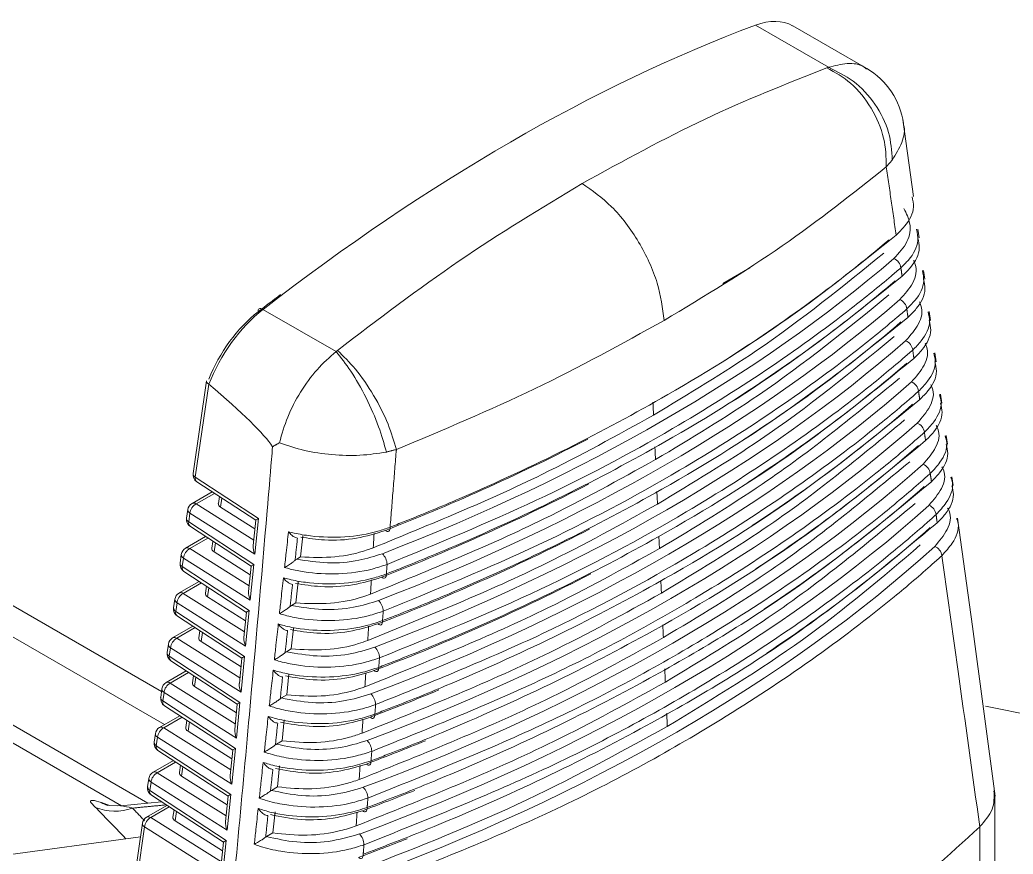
# Model space of a CAD drawing. Extents: x 11 to 120, y 2 to 94.
# Drawn here: x 87.505 to 88.665, y 19.098 to 20.072 of the extents above; entities that cross this region are included whole.
import ezdxf

# ---------------------------------------------------------------- set-up
doc = ezdxf.new("R2010")
doc.units = 0
doc.header["$MEASUREMENT"] = 0
doc.linetypes.add('SLD-Solid', pattern=[0])
doc.layers.add('OBJECT', color=7, linetype='CONTINUOUS')

msp = doc.modelspace()

# ---------------------------------------------------------------- linework, layer by layer
at = {"layer": 'OBJECT', "color": 7, "linetype": 'SLD-Solid', "lineweight": 15}
for p, q in [((88.4491, 20.017), (88.3639, 20.0662)), ((88.4941, 20.0155), (88.4074, 20.0655)), ((88.5485, 19.866), (88.5361, 19.956)), ((88.5551, 19.8177), (88.5537, 19.8281)), ((88.3572, 19.7827), (88.3258, 19.7646)), ((88.5617, 19.7695), (88.5603, 19.7798)), ((87.874, 19.6849), (87.7887, 19.7341)), ((88.5683, 19.7213), (88.5669, 19.7316)), ((88.5749, 19.673), (88.5735, 19.6833)), ((87.7227, 19.6506), (87.707, 19.5426)), ((87.7095, 19.5383), (87.7253, 19.6469)), ((88.5815, 19.6248), (88.5801, 19.6351)), ((87.6702, 19.2879), (87.0812, 19.6279)), ((87.6736, 19.2491), (87.0812, 19.5911)), ((88.5881, 19.5766), (88.5867, 19.5868)), ((87.7095, 19.5383), (87.7834, 19.49)), ((88.5947, 19.5284), (88.5933, 19.5386)), ((87.7115, 19.5327), (87.7802, 19.4878)), ((87.7293, 19.5211), (87.7058, 19.5076)), ((87.732, 19.5193), (87.7108, 19.5071)), ((87.7378, 19.5155), (87.7366, 19.5074)), ((87.7108, 19.5071), (87.7779, 19.4648)), ((87.7406, 19.5137), (87.7391, 19.5032)), ((87.7391, 19.5032), (87.7792, 19.4779)), ((87.7009, 19.5003), (87.6995, 19.4902)), ((87.7034, 19.4961), (87.702, 19.486)), ((87.7792, 19.4483), (87.7034, 19.4961)), ((87.0812, 19.4883), (87.6544, 19.1574)), ((87.702, 19.486), (87.778, 19.4363)), ((87.7039, 19.4804), (87.7748, 19.4341)), ((87.7802, 19.4879), (87.7772, 19.4583)), ((87.7834, 19.49), (87.7792, 19.4483)), ((87.7217, 19.4688), (87.6982, 19.4552)), ((87.8351, 19.4695), (87.8326, 19.445)), ((87.6236, 19.1544), (87.0812, 19.4675)), ((87.7244, 19.467), (87.7032, 19.4547)), ((87.7302, 19.4632), (87.729, 19.4551)), ((87.7331, 19.4614), (87.7315, 19.4508)), ((87.6933, 19.448), (87.6919, 19.4379)), ((87.7032, 19.4547), (87.7725, 19.4111)), ((87.7315, 19.4508), (87.7738, 19.4242)), ((87.8326, 19.445), (87.8281, 19.4424)), ((87.6959, 19.4437), (87.6944, 19.4337)), ((87.6944, 19.4337), (87.7726, 19.3826)), ((87.7738, 19.3946), (87.6959, 19.4437)), ((87.7748, 19.4341), (87.7719, 19.4045)), ((87.778, 19.4363), (87.7738, 19.3946)), ((87.6963, 19.4281), (87.7694, 19.3803)), ((87.7142, 19.4164), (87.6907, 19.4029)), ((87.7169, 19.4147), (87.6956, 19.4024)), ((87.7226, 19.4109), (87.7214, 19.4027)), ((87.8297, 19.4158), (87.8272, 19.3913)), ((87.6956, 19.4024), (87.7671, 19.3574)), ((87.7255, 19.4091), (87.724, 19.3985)), ((87.724, 19.3985), (87.7684, 19.3705)), ((87.6858, 19.3956), (87.6843, 19.3856)), ((87.6883, 19.3914), (87.6868, 19.3814)), ((87.7684, 19.3409), (87.6883, 19.3914)), ((87.8272, 19.3913), (87.8222, 19.3884)), ((87.6868, 19.3814), (87.7672, 19.3288)), ((87.6887, 19.3758), (87.7641, 19.3266)), ((87.7694, 19.3804), (87.7665, 19.3508)), ((87.7726, 19.3826), (87.7684, 19.3409)), ((87.7067, 19.3641), (87.6831, 19.3505)), ((87.7094, 19.3624), (87.688, 19.35)), ((87.7151, 19.3586), (87.7139, 19.3504)), ((87.7179, 19.3568), (87.7164, 19.3461)), ((87.8243, 19.362), (87.8218, 19.3376)), ((87.6782, 19.3433), (87.6767, 19.3333)), ((87.688, 19.35), (87.7618, 19.3036)), ((87.7164, 19.3461), (87.7631, 19.3167)), ((87.6807, 19.339), (87.6793, 19.3291)), ((87.6793, 19.3291), (87.7618, 19.2751)), ((87.7631, 19.2872), (87.6807, 19.339)), ((87.7672, 19.3288), (87.7631, 19.2872)), ((87.8218, 19.3376), (87.8162, 19.3343)), ((87.6812, 19.3235), (87.7587, 19.2729)), ((87.7641, 19.3267), (87.7611, 19.2971)), ((87.6991, 19.3118), (87.6755, 19.2982)), ((87.7018, 19.31), (87.6804, 19.2977)), ((87.7075, 19.3063), (87.7063, 19.298)), ((87.8189, 19.3083), (87.8164, 19.2838)), ((87.6804, 19.2977), (87.7564, 19.2499)), ((87.7103, 19.3045), (87.7088, 19.2938)), ((87.7088, 19.2938), (87.7577, 19.263)), ((87.6706, 19.2909), (87.6692, 19.281)), ((87.6731, 19.2867), (87.6717, 19.2768)), ((87.7577, 19.2334), (87.6731, 19.2867)), ((87.8164, 19.2838), (87.8104, 19.2803)), ((87.6717, 19.2768), (87.7565, 19.2214)), ((87.6736, 19.2712), (87.7533, 19.2191)), ((87.7587, 19.2729), (87.7557, 19.2433)), ((87.7618, 19.2751), (87.7577, 19.2334)), ((88.6328, 19.2706), (88.7477, 19.2474)), ((87.6916, 19.2595), (87.6679, 19.2458)), ((87.6943, 19.2577), (87.6729, 19.2453)), ((87.6999, 19.254), (87.6987, 19.2457)), ((87.7028, 19.2522), (87.7012, 19.2414)), ((87.8135, 19.2546), (87.8111, 19.2301)), ((87.663, 19.2386), (87.6616, 19.2287)), ((87.6729, 19.2453), (87.751, 19.1962)), ((87.7012, 19.2414), (87.7523, 19.2093)), ((87.6655, 19.2343), (87.6641, 19.2245)), ((87.6641, 19.2245), (87.7511, 19.1676)), ((87.7523, 19.1797), (87.6655, 19.2343)), ((87.8111, 19.2301), (87.8045, 19.2263)), ((87.666, 19.2189), (87.7479, 19.1654)), ((87.7533, 19.2192), (87.7503, 19.1896)), ((87.7565, 19.2214), (87.7523, 19.1797)), ((87.6841, 19.2071), (87.6603, 19.1935)), ((87.6867, 19.2054), (87.6653, 19.193)), ((87.6923, 19.2017), (87.6911, 19.1933)), ((87.6653, 19.193), (87.7456, 19.1424)), ((87.6952, 19.1999), (87.6936, 19.1891)), ((87.8081, 19.2008), (87.8057, 19.1764)), ((87.6554, 19.1862), (87.654, 19.1764)), ((87.658, 19.182), (87.6565, 19.1722)), ((87.7469, 19.126), (87.658, 19.182)), ((87.6936, 19.1891), (87.7469, 19.1555)), ((87.6565, 19.1722), (87.7457, 19.1139)), ((87.6585, 19.1666), (87.7425, 19.1117)), ((87.7511, 19.1676), (87.7469, 19.126)), ((87.8057, 19.1764), (87.7987, 19.1723)), ((88.6434, 19.0659), (88.6434, 19.1663)), ((87.6703, 19.1589), (87.6222, 19.1543)), ((87.6765, 19.1548), (87.6528, 19.1411)), ((87.7479, 19.1655), (87.7449, 19.1359)), ((87.6792, 19.1531), (87.6577, 19.1406)), ((87.6848, 19.1494), (87.6835, 19.141)), ((87.6876, 19.1476), (87.6861, 19.1367)), ((87.8028, 19.1471), (87.8003, 19.1226)), ((87.6479, 19.1339), (87.5979, 18.7889)), ((87.6577, 19.1406), (87.7402, 19.0887)), ((87.6861, 19.1367), (87.7415, 19.1018)), ((87.6005, 18.7848), (87.6504, 19.1296)), ((87.7415, 19.0722), (87.6504, 19.1296)), ((87.8003, 19.1226), (87.7929, 19.1184)), ((88.626, 19.0284), (88.626, 19.13)), ((87.6456, 19.1182), (87.3215, 19.074)), ((87.7425, 19.1117), (87.7396, 19.0821)), ((87.7457, 19.1139), (87.7415, 19.0722))]:
    msp.add_line(p, q, dxfattribs=at)
at = {"layer": 'OBJECT', "color": 7, "linetype": 'SLD-Solid', "lineweight": 15, "flags": 128}
for points in [[(87.7887, 19.7341), (87.7874, 19.7348), (87.7862, 19.7352), (87.7852, 19.7352), (87.7843, 19.735), (87.7836, 19.7345), (87.7831, 19.7337), (87.7829, 19.7326), (87.7829, 19.7314)], [(87.9317, 19.4759), (87.9328, 19.4752), (87.9339, 19.4747), (87.9348, 19.4747), (87.9357, 19.4751), (87.9364, 19.4758), (87.9369, 19.4768), (87.9371, 19.4782), (87.9372, 19.4798)], [(88.6439, 19.1654), (88.6173, 19.3638), (88.5999, 19.4903)], [(87.9273, 19.4213), (87.9284, 19.4206), (87.9294, 19.4201), (87.9304, 19.4201), (87.9313, 19.4205), (87.9319, 19.4212), (87.9324, 19.4222), (87.9327, 19.4236), (87.9328, 19.4252)], [(87.9228, 19.3668), (87.924, 19.366), (87.925, 19.3656), (87.926, 19.3655), (87.9268, 19.3659), (87.9275, 19.3666), (87.928, 19.3677), (87.9283, 19.369), (87.9283, 19.3706)], [(87.9184, 19.3122), (87.9195, 19.3114), (87.9206, 19.311), (87.9215, 19.311), (87.9224, 19.3113), (87.923, 19.312), (87.9235, 19.3131), (87.9238, 19.3144), (87.9239, 19.316)], [(87.914, 19.2577), (87.915, 19.2569), (87.9161, 19.2564), (87.9171, 19.2564), (87.9179, 19.2567), (87.9186, 19.2575), (87.919, 19.2585), (87.9193, 19.2599), (87.9194, 19.2615)], [(87.9095, 19.2031), (87.9106, 19.2023), (87.9116, 19.2019), (87.9126, 19.2019), (87.9134, 19.2022), (87.9141, 19.2029), (87.9145, 19.204), (87.9148, 19.2053), (87.9149, 19.2069)], [(87.5999, 19.1581), (87.6064, 19.1558), (87.6088, 19.1549)], [(87.6221, 19.1547), (87.6186, 19.1542), (87.61, 19.1545), (87.6067, 19.1551), (87.6055, 19.1553), (87.6056, 19.1553)], [(87.905, 19.1486), (87.9061, 19.1478), (87.9071, 19.1474), (87.9081, 19.1473), (87.9089, 19.1477), (87.9096, 19.1484), (87.91, 19.1494), (87.9103, 19.1508), (87.9104, 19.1524)], [(87.9005, 19.0941), (87.9016, 19.0933), (87.9026, 19.0928), (87.9035, 19.0928), (87.9044, 19.0931), (87.905, 19.0938), (87.9055, 19.0949), (87.9058, 19.0962), (87.9058, 19.0978)]]:
    msp.add_lwpolyline(points, dxfattribs=at)
at = {"layer": 'OBJECT', "color": 7, "linetype": 'SLD-Solid', "lineweight": 15}
for centre, radius, start, end in [((88.4493, 19.9394), 0.0883, 7.7499, 59.7119), ((88.5205, 19.7813), 0.0134, 6.4057, 67.5868), ((88.5274, 19.7332), 0.0134, 6.4385, 67.7632), ((88.5343, 19.6852), 0.0134, 6.4712, 67.9389), ((88.5412, 19.6371), 0.0133, 6.5037, 68.1139), ((88.548, 19.5891), 0.0133, 6.5361, 68.288), ((88.5549, 19.541), 0.0133, 6.5684, 68.4615), ((87.7169, 19.5411), 0.01, 171.7621, 236.8281), ((87.7118, 19.5425), 0.00473, 178.937, 242.1007), ((87.7149, 19.537), 0.00551, 166.9711, 231.0768), ((87.7108, 19.4989), 0.01, 119.9973, 171.7621), ((87.7182, 19.4942), 0.0149, 119.9831, 172.9426), ((87.7079, 19.5031), 0.00492, 54.41, 114.9509), ((88.5617, 19.493), 0.0133, 6.6005, 68.6341), ((87.7055, 19.5002), 0.00458, 177.7637, 243.2741), ((87.7094, 19.4888), 0.01, 171.7621, 236.8281), ((87.704, 19.4901), 0.00458, 177.7637, 243.2741), ((87.7072, 19.4847), 0.00536, 165.9426, 232.1053), ((88.5685, 19.445), 0.0132, 6.6324, 68.8061), ((87.7032, 19.4465), 0.01, 119.9973, 171.7621), ((87.6979, 19.4478), 0.00458, 177.7637, 243.2741), ((87.7106, 19.4419), 0.0149, 119.9831, 172.9426), ((87.7003, 19.4507), 0.00492, 54.41, 114.9509), ((87.9148, 19.4354), 0.0189, 2.6803, 44.9345), ((87.7018, 19.4365), 0.01, 171.7621, 236.8281), ((87.6965, 19.4378), 0.00458, 177.7637, 243.2741), ((87.6996, 19.4324), 0.00536, 165.9426, 232.1053), ((87.6957, 19.3942), 0.01, 119.9973, 171.7621), ((87.703, 19.3895), 0.0149, 119.9831, 172.9426), ((87.6927, 19.3984), 0.00492, 54.41, 114.9509), ((87.6903, 19.3955), 0.00458, 177.7637, 243.2741), ((87.9102, 19.3808), 0.019, 2.6509, 44.7094), ((87.6942, 19.3842), 0.01, 171.7621, 236.8281), ((87.6889, 19.3855), 0.00458, 177.7637, 243.2741), ((87.692, 19.3801), 0.00536, 165.9426, 232.1053), ((87.6881, 19.3418), 0.01, 119.9973, 171.7621), ((87.6828, 19.3431), 0.00458, 177.7637, 243.2741), ((87.6954, 19.3372), 0.0149, 119.9831, 172.9426), ((87.6852, 19.346), 0.00492, 54.41, 114.9509), ((87.6866, 19.3319), 0.01, 171.7621, 236.8281), ((87.6813, 19.3332), 0.00458, 177.7637, 243.2741), ((87.6845, 19.3278), 0.00536, 165.9426, 232.1053), ((87.9057, 19.3262), 0.0191, 2.6218, 44.4844), ((87.6805, 19.2895), 0.01, 119.9973, 171.7621), ((87.6879, 19.2848), 0.0149, 119.9831, 172.9426), ((87.6776, 19.2937), 0.00492, 54.41, 114.9509), ((87.6752, 19.2907), 0.00458, 177.7637, 243.2741), ((87.9011, 19.2717), 0.0192, 2.5928, 44.2594), ((87.6791, 19.2796), 0.01, 171.7621, 236.8281), ((87.6737, 19.2809), 0.00458, 177.7637, 243.2741), ((87.6769, 19.2755), 0.00536, 165.9426, 232.1053), ((87.6729, 19.2371), 0.01, 119.9973, 171.7621), ((87.6676, 19.2384), 0.00458, 177.7637, 243.2741), ((87.6803, 19.2325), 0.0149, 119.9831, 172.9426), ((87.67, 19.2413), 0.00492, 54.41, 114.9509), ((87.6715, 19.2273), 0.01, 171.7621, 236.8281), ((87.6662, 19.2286), 0.00458, 177.7637, 243.2741), ((87.6693, 19.2232), 0.00536, 165.9426, 232.1053), ((87.8965, 19.2171), 0.0193, 2.564, 44.0346), ((87.6653, 19.1848), 0.01, 119.9973, 171.7621), ((87.6727, 19.1801), 0.0149, 119.9831, 172.9426), ((87.6624, 19.189), 0.00492, 54.41, 114.9509), ((87.66, 19.186), 0.00458, 177.7637, 243.2741), ((87.6639, 19.175), 0.01, 171.7621, 236.8281), ((87.6586, 19.1763), 0.00458, 177.7637, 243.2741), ((87.6617, 19.1709), 0.00536, 165.9426, 232.1053), ((87.8919, 19.1625), 0.0194, 2.5353, 43.8098), ((87.6204, 19.1936), 0.041, 239.9786, 251.1099), ((87.6157, 19.2069), 0.059, 247.2656, 290.4587), ((87.6578, 19.1324), 0.01, 119.9973, 171.7621), ((87.6524, 19.1337), 0.00458, 177.7637, 243.2741), ((87.6651, 19.1278), 0.0149, 119.9831, 172.9426), ((87.6548, 19.1366), 0.00492, 54.41, 114.9509), ((87.8873, 19.108), 0.0194, 2.5069, 43.585), ((87.4854, 20.3416), 1.664, 303.0242, 313.2653)]:
    msp.add_arc(centre, radius, start, end, dxfattribs=at)
for centre, major_axis, ratio, start_param, end_param in [((88.3445, 19.9633), (0.0641, 0.1015), 0.548826, 0.021956, 0.625519), ((87.9941, 18.1407), (1.2089, 1.8994), 0.546317, 0.627208, 0.990716), ((86.7025, 20.5099), (2.1942, 0.0164), 0.572227, 5.542447, 5.684292), ((86.7039, 20.5158), (2.1948, -0.0167), 0.582304, 5.308542, 5.695912), ((86.7025, 20.4592), (2.1974, 0.0165), 0.572227, 5.547049, 5.687706), ((87.987, 18.1452), (1.2039, 1.8907), 0.546175, 0.974099, 0.99081), ((86.7039, 20.4652), (2.1981, -0.0168), 0.582304, 5.30513, 5.699324), ((87.793, 19.6535), (0.0591, 0.0928), 0.546175, 0.99081, 1.912344), ((87.8, 19.649), (0.0641, 0.1015), 0.548826, 0.989027, 1.925648), ((86.7025, 20.4086), (2.2007, 0.0165), 0.572227, 5.554251, 5.691111), ((86.7039, 20.4145), (2.2013, -0.0168), 0.582304, 5.301726, 5.702727), ((86.7025, 20.358), (2.2039, 0.0165), 0.572227, 5.555932, 5.694508), ((86.2702, 20.5321), (1.5341, -0.9737), 0.051031, 0.114776, 0.355889), ((86.7039, 20.3639), (2.2046, -0.0168), 0.582304, 5.298331, 5.706122), ((86.7025, 20.3074), (2.2072, 0.0165), 0.572227, 5.557569, 5.697897), ((86.7039, 20.3133), (2.2078, -0.0168), 0.582304, 5.294944, 5.709509), ((86.7025, 20.5099), (2.1942, 0.0164), 0.572227, 5.302708, 5.439511), ((86.7025, 20.2567), (2.2104, 0.0166), 0.572227, 5.559057, 5.701278), ((86.7039, 20.2627), (2.2111, -0.0169), 0.582304, 5.291565, 5.712888), ((86.7025, 20.4592), (2.1974, 0.0165), 0.572227, 5.299295, 5.43861), ((86.7025, 20.2061), (2.2137, 0.0166), 0.572227, 5.56393, 5.704651), ((87.7466, 19.507), (0.0101, 0.0001), 0.568011, 3.052688, 3.862555), ((86.7039, 20.212), (2.2143, -0.0169), 0.582304, 5.288194, 5.716259), ((87.7908, 19.4929), (0.0105, 0.005), 0.072045, 2.310772, 3.097861), ((86.7025, 20.4086), (2.2007, 0.0165), 0.572227, 5.295889, 5.438034), ((86.7025, 20.1555), (2.2169, 0.0166), 0.572227, 5.564439, 5.708015), ((87.7866, 19.4512), (-0.0062, 0.0127), 0.559439, 0.734808, 1.521897), ((86.7039, 20.1614), (2.2176, -0.0169), 0.582304, 5.284831, 5.719622), ((87.7391, 19.4547), (0.0101, 0.0001), 0.568011, 3.052688, 3.862555), ((87.7854, 19.4391), (0.0105, 0.005), 0.072045, 2.310772, 3.097861), ((86.7025, 20.358), (2.2039, 0.0165), 0.572227, 5.292492, 5.437634), ((87.7315, 19.4023), (0.0101, 0.0001), 0.568011, 3.052688, 3.862555), ((87.7812, 19.3975), (-0.0062, 0.0127), 0.559439, 0.734808, 1.521897), ((87.78, 19.3854), (0.0105, 0.005), 0.072045, 2.310772, 3.097861), ((87.7239, 19.35), (0.0101, 0.0001), 0.568011, 3.052688, 3.862555), ((87.7758, 19.3437), (-0.0062, 0.0127), 0.559439, 0.734808, 1.521897), ((87.7746, 19.3317), (0.0105, 0.005), 0.072045, 2.310772, 3.097861), ((87.7163, 19.2976), (0.0101, 0.0001), 0.568011, 3.052688, 3.862555), ((87.7704, 19.29), (-0.0062, 0.0127), 0.559439, 0.734808, 1.521897), ((86.7025, 20.3074), (2.2072, 0.0165), 0.572227, 5.289103, 5.333236), ((87.7692, 19.2779), (0.0105, 0.005), 0.072045, 2.310772, 3.097861), ((87.7087, 19.2453), (0.0101, 0.0001), 0.568011, 3.052688, 3.862555), ((87.7651, 19.2363), (-0.0062, 0.0127), 0.559439, 0.734808, 1.521897), ((86.7025, 20.2567), (2.2104, 0.0166), 0.572227, 5.285722, 5.323551), ((87.7638, 19.2242), (0.0105, 0.005), 0.072045, 2.310772, 3.097861), ((87.7012, 19.1929), (0.0101, 0.0001), 0.568011, 3.052688, 3.862555), ((87.7597, 19.1825), (-0.0062, 0.0127), 0.559439, 0.734808, 1.521897), ((87.7585, 19.1705), (0.0105, 0.005), 0.072045, 2.310772, 3.097861), ((86.7025, 20.2061), (2.2137, 0.0166), 0.572227, 5.28235, 5.315572), ((87.6936, 19.1406), (0.0101, 0.0001), 0.568011, 3.052688, 3.862555), ((87.7543, 19.1288), (-0.0062, 0.0127), 0.559439, 0.734808, 1.521897), ((87.7531, 19.1167), (0.0105, 0.005), 0.072045, 2.310772, 3.097861), ((86.7025, 20.1555), (2.2169, 0.0166), 0.572227, 5.278985, 5.309616)]:
    msp.add_ellipse(centre, major_axis=major_axis, ratio=ratio, start_param=start_param, end_param=end_param, dxfattribs=at)
for points, degree in [([(88.1616, 19.8812), (88.2095, 19.9076), (88.3054, 19.9605), (88.4001, 19.9977), (88.4474, 20.0163)], 3), ([(88.4474, 20.0163), (88.4491, 20.017)], 1), ([(88.5238, 19.9087), (88.5168, 19.9009)], 1), ([(88.5283, 19.821), (88.5168, 19.9009)], 1), ([(88.1616, 19.8812), (88.1136, 19.8523), (88.0177, 19.7944), (87.923, 19.7223), (87.8757, 19.6863)], 3), ([(88.5352, 19.773), (88.5338, 19.7828)], 1), ([(88.5421, 19.7249), (88.5407, 19.7347)], 1), ([(87.874, 19.6849), (87.8664, 19.6783), (87.8514, 19.6649), (87.832, 19.6381), (87.8165, 19.6086), (87.8108, 19.5885), (87.808, 19.5785)], 3), ([(87.8757, 19.6863), (87.874, 19.6849)], 1), ([(88.549, 19.6769), (88.5476, 19.6867)], 1), ([(87.7253, 19.6469), (87.7255, 19.6467)], 1), ([(88.5558, 19.6289), (88.5544, 19.6386)], 1), ([(88.2442, 19.626), (88.2449, 19.6107)], 1), ([(88.5626, 19.5809), (88.5613, 19.5906)], 1), ([(87.808, 19.5785), (87.7999, 19.5738)], 1), ([(87.808, 19.5785), (87.8175, 19.5752), (87.8365, 19.5687), (87.8692, 19.5639), (87.9025, 19.5629), (87.9227, 19.566), (87.9328, 19.5676)], 3), ([(88.2465, 19.5737), (88.2472, 19.5587)], 1), ([(87.9328, 19.5676), (87.9445, 19.5705)], 1), ([(87.9372, 19.4798), (87.9445, 19.5705)], 1), ([(88.5695, 19.5329), (88.5681, 19.5425)], 1), ([(88.2488, 19.5213), (88.2495, 19.5068)], 1), ([(88.5762, 19.4849), (88.5749, 19.4945)], 1), ([(87.9175, 19.4557), (87.9185, 19.4724)], 1), ([(88.2511, 19.469), (88.2518, 19.4548)], 1), ([(87.829, 19.467), (87.8262, 19.4411)], 1), ([(87.9328, 19.4252), (87.9337, 19.4363)], 1), ([(87.8232, 19.413), (87.8204, 19.3872)], 1), ([(87.9143, 19.4016), (87.9153, 19.4182)], 1), ([(88.2534, 19.4174), (88.2541, 19.4028)], 1), ([(87.9283, 19.3706), (87.9292, 19.3817)], 1), ([(87.9111, 19.3475), (87.9121, 19.364)], 1), ([(88.2557, 19.3658), (88.2564, 19.3508)], 1), ([(87.8174, 19.3589), (87.8146, 19.3332)], 1), ([(87.9239, 19.316), (87.9248, 19.3271)], 1), ([(87.9078, 19.2933), (87.9088, 19.3097)], 1), ([(88.258, 19.3143), (88.2587, 19.2988)], 1), ([(87.8116, 19.3049), (87.8089, 19.2793)], 1), ([(87.9194, 19.2615), (87.9203, 19.2725)], 1), ([(88.2603, 19.2627), (88.261, 19.2469)], 1), ([(87.8059, 19.2509), (87.8032, 19.2254)], 1), ([(87.9044, 19.2392), (87.9055, 19.2555)], 1), ([(87.9149, 19.2069), (87.9158, 19.2179)], 1), ([(87.9011, 19.185), (87.9021, 19.2012)], 1), ([(87.8002, 19.1969), (87.7975, 19.1715)], 1), ([(87.6756, 19.1554), (87.6364, 19.1516)], 1), ([(87.9104, 19.1524), (87.9113, 19.1634)], 1), ([(87.6286, 19.1159), (87.593, 19.1525)], 1), ([(87.6364, 19.1516), (87.6503, 19.1369)], 1), ([(87.7945, 19.143), (87.7918, 19.1176)], 1), ([(87.8976, 19.1308), (87.8986, 19.147)], 1), ([(88.626, 19.13), (88.6259, 19.1299)], 1), ([(87.9058, 19.0978), (87.9067, 19.1088)], 1)]:
    msp.add_open_spline(points, degree=degree, dxfattribs=at)
for points, knots in [([(88.4474, 20.0163), (88.457, 20.011), (88.4768, 19.9999), (88.5005, 19.9701), (88.5158, 19.935), (88.5165, 19.912), (88.5168, 19.9009)], [0, 0, 0, 0, 0.24117, 0.5, 0.75883, 1, 1, 1, 1]), ([(88.4491, 20.017), (88.4566, 20.0189), (88.4715, 20.0227), (88.4866, 20.0208), (88.4925, 20.0159), (88.4935, 20.015)], [0, 0, 0, 0, 0.454567, 0.909134, 1, 1, 1, 1]), ([(88.4491, 20.017), (88.4591, 20.0122), (88.4797, 20.0023), (88.5048, 19.9748), (88.5215, 19.9419), (88.523, 19.9195), (88.5238, 19.9087)], [0, 0, 0, 0, 0.241561, 0.5, 0.758439, 1, 1, 1, 1]), ([(88.5365, 19.9512), (88.5367, 19.9508), (88.5392, 19.9439), (88.5361, 19.9289), (88.5279, 19.9155), (88.5238, 19.9087)], [0, 0, 0, 0, 0.03142, 0.51571, 1, 1, 1, 1]), ([(88.5168, 19.9009), (88.4775, 19.8695), (88.3982, 19.8064), (88.3044, 19.7497), (88.2572, 19.7212)], [0, 0, 0, 0, 0.496376, 1, 1, 1, 1]), ([(88.1616, 19.8812), (88.1732, 19.873), (88.1975, 19.856), (88.229, 19.8138), (88.2515, 19.7657), (88.2553, 19.7356), (88.2572, 19.7212)], [0, 0, 0, 0, 0.240773, 0.5, 0.759227, 1, 1, 1, 1]), ([(88.5283, 19.821), (88.5318, 19.8244), (88.5421, 19.8345), (88.5504, 19.8502), (88.5478, 19.8618), (88.5469, 19.8658)], [0, 0, 0, 0, 0.247467, 0.747581, 1, 1, 1, 1]), ([(88.5256, 19.7937), (88.5315, 19.8001), (88.5433, 19.8128), (88.5463, 19.8337), (88.5402, 19.8463), (88.5374, 19.8519)], [0, 0, 0, 0, 0.356145, 0.712376, 1, 1, 1, 1]), ([(88.5522, 19.8279), (88.5531, 19.8235), (88.5554, 19.8112), (88.5468, 19.7955), (88.5369, 19.7858), (88.5338, 19.7828)], [0, 0, 0, 0, 0.283127, 0.780256, 1, 1, 1, 1]), ([(87.9372, 19.4798), (87.9427, 19.482), (87.9703, 19.4928), (88.0843, 19.5402), (88.2384, 19.6175), (88.4057, 19.7226), (88.4873, 19.7881), (88.5283, 19.821)], [0, 0, 0, 0, 0.023792, 0.118973, 0.500646, 0.749188, 1, 1, 1, 1]), ([(88.5352, 19.773), (88.5386, 19.7763), (88.5489, 19.7865), (88.5571, 19.8021), (88.5545, 19.8137), (88.5536, 19.8175)], [0, 0, 0, 0, 0.248573, 0.750915, 1, 1, 1, 1]), ([(88.2449, 19.6107), (88.2859, 19.6354), (88.384, 19.6944), (88.4661, 19.7612), (88.5139, 19.8)], [0, 0, 0, 0, 0.418548, 1, 1, 1, 1]), ([(88.5338, 19.7828), (88.5301, 19.7796), (88.5114, 19.7636), (88.43, 19.6975), (88.2953, 19.6073), (88.1102, 19.5089), (87.9927, 19.4606), (87.9337, 19.4363)], [0, 0, 0, 0, 0.02343, 0.117164, 0.493036, 0.745294, 1, 1, 1, 1]), ([(88.5325, 19.7456), (88.5382, 19.752), (88.5497, 19.7647), (88.5533, 19.7814), (88.5494, 19.79), (88.5487, 19.7915)], [0, 0, 0, 0, 0.449601, 0.89931, 1, 1, 1, 1]), ([(87.9328, 19.4252), (87.9383, 19.4273), (87.9659, 19.4382), (88.0802, 19.4853), (88.2368, 19.5633), (88.4082, 19.6705), (88.4928, 19.7387), (88.5352, 19.773)], [0, 0, 0, 0, 0.023339, 0.11671, 0.491124, 0.744318, 1, 1, 1, 1]), ([(88.5589, 19.7797), (88.5597, 19.7756), (88.5623, 19.7637), (88.5541, 19.748), (88.544, 19.738), (88.5407, 19.7347)], [0, 0, 0, 0, 0.260632, 0.759996, 1, 1, 1, 1]), ([(88.5421, 19.7249), (88.5455, 19.7283), (88.5557, 19.7384), (88.5638, 19.754), (88.5611, 19.7655), (88.5603, 19.7693)], [0, 0, 0, 0, 0.249743, 0.754445, 1, 1, 1, 1]), ([(88.2472, 19.5587), (88.2882, 19.5834), (88.3877, 19.6433), (88.471, 19.7112), (88.5199, 19.7512)], [0, 0, 0, 0, 0.411755, 1, 1, 1, 1]), ([(88.5407, 19.7347), (88.537, 19.7315), (88.5184, 19.7155), (88.4374, 19.6492), (88.3016, 19.5575), (88.1127, 19.4567), (87.9906, 19.4068), (87.9292, 19.3817)], [0, 0, 0, 0, 0.022991, 0.114968, 0.483791, 0.740558, 1, 1, 1, 1]), ([(88.5393, 19.6975), (88.545, 19.7039), (88.5564, 19.7167), (88.56, 19.7333), (88.5561, 19.7417), (88.5554, 19.7432)], [0, 0, 0, 0, 0.452208, 0.904525, 1, 1, 1, 1]), ([(87.9283, 19.3706), (87.9339, 19.3728), (87.9615, 19.3835), (88.0761, 19.4304), (88.2353, 19.5091), (88.4108, 19.6185), (88.4982, 19.6893), (88.5421, 19.7249)], [0, 0, 0, 0, 0.022904, 0.114532, 0.481954, 0.739618, 1, 1, 1, 1]), ([(88.5655, 19.7314), (88.5664, 19.7277), (88.5691, 19.7162), (88.5612, 19.7005), (88.5511, 19.6902), (88.5476, 19.6867)], [0, 0, 0, 0, 0.238245, 0.739979, 1, 1, 1, 1]), ([(87.9445, 19.5705), (87.9992, 19.5934), (88.1095, 19.6397), (88.2077, 19.6939), (88.2572, 19.7212)], [0, 0, 0, 0, 0.496376, 1, 1, 1, 1]), ([(88.549, 19.6769), (88.5523, 19.6803), (88.5625, 19.6904), (88.5705, 19.7059), (88.5678, 19.7174), (88.5669, 19.7211)], [0, 0, 0, 0, 0.25098, 0.758176, 1, 1, 1, 1]), ([(88.2495, 19.5068), (88.2904, 19.5314), (88.3916, 19.5922), (88.4758, 19.6613), (88.5259, 19.7024)], [0, 0, 0, 0, 0.405259, 1, 1, 1, 1]), ([(88.5462, 19.6495), (88.5518, 19.6559), (88.563, 19.6686), (88.5667, 19.6852), (88.5627, 19.6935), (88.562, 19.6949)], [0, 0, 0, 0, 0.454763, 0.909634, 1, 1, 1, 1]), ([(87.874, 19.6849), (87.8798, 19.6778), (87.8917, 19.6629), (87.9096, 19.6312), (87.9246, 19.5973), (87.9302, 19.5773), (87.9328, 19.5676)], [0, 0, 0, 0, 0.241561, 0.5, 0.758439, 1, 1, 1, 1]), ([(87.8757, 19.6863), (87.8827, 19.6795), (87.8973, 19.6653), (87.9186, 19.6341), (87.9359, 19.6003), (87.9417, 19.5802), (87.9445, 19.5705)], [0, 0, 0, 0, 0.24117, 0.5, 0.75883, 1, 1, 1, 1]), ([(87.9239, 19.316), (87.9294, 19.3182), (87.9572, 19.3289), (88.072, 19.3756), (88.2337, 19.4549), (88.4133, 19.5664), (88.5036, 19.6399), (88.549, 19.6769)], [0, 0, 0, 0, 0.022484, 0.112433, 0.473117, 0.735079, 1, 1, 1, 1]), ([(88.5476, 19.6867), (88.5439, 19.6835), (88.5254, 19.6674), (88.4447, 19.6009), (88.3078, 19.5078), (88.1153, 19.4046), (87.9885, 19.353), (87.9248, 19.3271)], [0, 0, 0, 0, 0.022568, 0.112852, 0.474884, 0.735984, 1, 1, 1, 1]), ([(88.5722, 19.6831), (88.573, 19.6798), (88.5759, 19.6687), (88.5684, 19.653), (88.5581, 19.6424), (88.5544, 19.6386)], [0, 0, 0, 0, 0.215932, 0.720177, 1, 1, 1, 1]), ([(88.5558, 19.6289), (88.5592, 19.6322), (88.5693, 19.6424), (88.5772, 19.6579), (88.5744, 19.6692), (88.5735, 19.6728)], [0, 0, 0, 0, 0.252286, 0.762115, 1, 1, 1, 1]), ([(88.2518, 19.4548), (88.2927, 19.4794), (88.3954, 19.5412), (88.4807, 19.6114), (88.532, 19.6537)], [0, 0, 0, 0, 0.399041, 1, 1, 1, 1]), ([(87.7253, 19.6469), (87.7246, 19.6474), (87.7233, 19.6485), (87.7226, 19.6498), (87.7228, 19.6504), (87.7228, 19.6506)], [0, 0, 0, 0, 0.411338, 0.822575, 1, 1, 1, 1]), ([(88.553, 19.6014), (88.5585, 19.6078), (88.5697, 19.6206), (88.5734, 19.6371), (88.5693, 19.6453), (88.5686, 19.6466)], [0, 0, 0, 0, 0.457269, 0.914647, 1, 1, 1, 1]), ([(88.5544, 19.6386), (88.5508, 19.6354), (88.5324, 19.6193), (88.4521, 19.5527), (88.314, 19.4581), (88.1178, 19.3525), (87.9864, 19.2993), (87.9203, 19.2725)], [0, 0, 0, 0, 0.02216, 0.110811, 0.466294, 0.731564, 1, 1, 1, 1]), ([(88.5788, 19.6349), (88.5797, 19.6319), (88.5827, 19.6212), (88.5755, 19.6055), (88.5651, 19.5946), (88.5613, 19.5906)], [0, 0, 0, 0, 0.193664, 0.700565, 1, 1, 1, 1]), ([(87.9194, 19.2615), (87.9249, 19.2636), (87.9527, 19.2742), (88.0679, 19.3207), (88.2321, 19.4007), (88.4159, 19.5143), (88.509, 19.5905), (88.5558, 19.6289)], [0, 0, 0, 0, 0.022079, 0.110408, 0.464595, 0.730691, 1, 1, 1, 1]), ([(88.5626, 19.5809), (88.566, 19.5842), (88.576, 19.5944), (88.5838, 19.6098), (88.581, 19.6211), (88.5801, 19.6246)], [0, 0, 0, 0, 0.253663, 0.76627, 1, 1, 1, 1]), ([(88.2449, 19.6107), (88.2021, 19.587), (88.1, 19.5304), (87.9846, 19.4832), (87.9175, 19.4557)], [0, 0, 0, 0, 0.418548, 1, 1, 1, 1]), ([(88.2541, 19.4028), (88.295, 19.4274), (88.3993, 19.4901), (88.4857, 19.5616), (88.5381, 19.605)], [0, 0, 0, 0, 0.393082, 1, 1, 1, 1]), ([(88.5598, 19.5534), (88.5653, 19.5598), (88.5763, 19.5726), (88.5801, 19.589), (88.5759, 19.5971), (88.5752, 19.5984)], [0, 0, 0, 0, 0.45973, 0.91957, 1, 1, 1, 1]), ([(88.5613, 19.5906), (88.5576, 19.5873), (88.5393, 19.5712), (88.4594, 19.5044), (88.3202, 19.4083), (88.1204, 19.3003), (87.9843, 19.2455), (87.9158, 19.2179)], [0, 0, 0, 0, 0.021766, 0.108843, 0.458007, 0.72729, 1, 1, 1, 1]), ([(88.5855, 19.5866), (88.5863, 19.584), (88.5894, 19.5737), (88.5826, 19.558), (88.5721, 19.5468), (88.5681, 19.5425)], [0, 0, 0, 0, 0.171409, 0.681117, 1, 1, 1, 1]), ([(87.7999, 19.5738), (87.7995, 19.5688), (87.7974, 19.5439), (87.7885, 19.4395), (87.7712, 19.2387), (87.7542, 19.0586), (87.7447, 18.9576)], [0, 0, 0, 0, 0.024148, 0.120739, 0.507103, 1, 1, 1, 1]), ([(87.9149, 19.2069), (87.9204, 19.209), (87.9483, 19.2196), (88.0637, 19.2659), (88.2304, 19.3466), (88.4185, 19.4622), (88.5144, 19.5411), (88.5626, 19.5809)], [0, 0, 0, 0, 0.021688, 0.108454, 0.456371, 0.726448, 1, 1, 1, 1]), ([(88.5695, 19.5329), (88.5728, 19.5362), (88.5827, 19.5465), (88.5904, 19.5618), (88.5876, 19.5729), (88.5867, 19.5764)], [0, 0, 0, 0, 0.255114, 0.770648, 1, 1, 1, 1]), ([(88.2472, 19.5587), (88.2045, 19.5351), (88.1007, 19.4776), (87.9834, 19.4297), (87.9143, 19.4016)], [0, 0, 0, 0, 0.411755, 1, 1, 1, 1]), ([(88.2564, 19.3508), (88.2974, 19.3755), (88.4032, 19.4391), (88.4906, 19.5118), (88.5442, 19.5563)], [0, 0, 0, 0, 0.387367, 1, 1, 1, 1]), ([(88.5665, 19.5053), (88.572, 19.5117), (88.583, 19.5246), (88.5868, 19.5409), (88.5824, 19.549), (88.5818, 19.5501)], [0, 0, 0, 0, 0.462151, 0.924411, 1, 1, 1, 1]), ([(88.5681, 19.5425), (88.5644, 19.5393), (88.5462, 19.5231), (88.4668, 19.4562), (88.3264, 19.3586), (88.123, 19.2482), (87.9822, 19.1918), (87.9113, 19.1634)], [0, 0, 0, 0, 0.021386, 0.106942, 0.450006, 0.723153, 1, 1, 1, 1]), ([(88.5922, 19.5384), (88.5929, 19.5361), (88.5961, 19.5261), (88.5896, 19.5105), (88.5791, 19.4991), (88.5749, 19.4945)], [0, 0, 0, 0, 0.149135, 0.661809, 1, 1, 1, 1]), ([(87.9104, 19.1524), (87.9159, 19.1545), (87.9439, 19.165), (88.0595, 19.2111), (88.2288, 19.2924), (88.4211, 19.4101), (88.5198, 19.4918), (88.5695, 19.5329)], [0, 0, 0, 0, 0.021311, 0.106567, 0.448429, 0.72234, 1, 1, 1, 1]), ([(88.5762, 19.4849), (88.5795, 19.4882), (88.5894, 19.4985), (88.597, 19.5137), (88.5942, 19.5248), (88.5933, 19.5281)], [0, 0, 0, 0, 0.256641, 0.775256, 1, 1, 1, 1]), ([(88.2495, 19.5068), (88.2068, 19.4831), (88.1014, 19.4247), (87.9821, 19.3763), (87.9111, 19.3475)], [0, 0, 0, 0, 0.405259, 1, 1, 1, 1]), ([(88.2587, 19.2988), (88.2997, 19.3235), (88.4071, 19.3881), (88.4956, 19.462), (88.5504, 19.5076)], [0, 0, 0, 0, 0.38188, 1, 1, 1, 1]), ([(88.5749, 19.4945), (88.5713, 19.4913), (88.5531, 19.4751), (88.4741, 19.408), (88.3326, 19.3089), (88.1256, 19.1961), (87.98, 19.138), (87.9067, 19.1088)], [0, 0, 0, 0, 0.021019, 0.105105, 0.442277, 0.719147, 1, 1, 1, 1]), ([(88.5733, 19.4573), (88.5787, 19.4637), (88.5896, 19.4766), (88.5934, 19.4929), (88.589, 19.5008), (88.5884, 19.5019)], [0, 0, 0, 0, 0.464533, 0.929177, 1, 1, 1, 1]), ([(87.8185, 19.4745), (87.8207, 19.474), (87.829, 19.4719), (87.8506, 19.4682), (87.8847, 19.4673), (87.9164, 19.4725), (87.9325, 19.4782), (87.9372, 19.4798)], [0, 0, 0, 0, 0.057678, 0.219414, 0.543377, 0.867765, 1, 1, 1, 1]), ([(87.9058, 19.0978), (87.9114, 19.0999), (87.9394, 19.1104), (88.0554, 19.1562), (88.2272, 19.2382), (88.4237, 19.358), (88.5251, 19.4424), (88.5762, 19.4849)], [0, 0, 0, 0, 0.020946, 0.104745, 0.440757, 0.718361, 1, 1, 1, 1]), ([(88.5989, 19.4901), (88.5996, 19.4882), (88.6028, 19.4786), (88.5966, 19.463), (88.586, 19.4513), (88.5816, 19.4465)], [0, 0, 0, 0, 0.126813, 0.642616, 1, 1, 1, 1]), ([(87.8139, 19.4327), (87.8145, 19.4384), (87.8161, 19.4524), (87.8176, 19.4663), (87.8185, 19.4745)], [0, 0, 0, 0, 0.412316, 1, 1, 1, 1]), ([(87.8185, 19.4745), (87.8186, 19.4745), (87.8189, 19.4741), (87.8203, 19.4723), (87.823, 19.4697), (87.8264, 19.4674), (87.8282, 19.4672), (87.829, 19.467)], [0, 0, 0, 0, 0.008659, 0.099997, 0.471213, 0.763081, 1, 1, 1, 1]), ([(87.9317, 19.4759), (87.9207, 19.4725), (87.8987, 19.4656), (87.8632, 19.4636), (87.842, 19.4668), (87.8328, 19.4682)], [0, 0, 0, 0, 0.361189, 0.722456, 1, 1, 1, 1]), ([(88.261, 19.2469), (88.3152, 19.2799), (88.4236, 19.3459), (88.5123, 19.4213), (88.5565, 19.459)], [0, 0, 0, 0, 0.500491, 1, 1, 1, 1]), ([(87.8281, 19.4424), (87.84, 19.4405), (87.8639, 19.4367), (87.8995, 19.4397), (87.9192, 19.446), (87.9282, 19.4488)], [0, 0, 0, 0, 0.352894, 0.705727, 1, 1, 1, 1]), ([(87.8326, 19.445), (87.8461, 19.4445), (87.8731, 19.4436), (87.9016, 19.4498), (87.9152, 19.4548), (87.9175, 19.4557)], [0, 0, 0, 0, 0.453826, 0.907587, 1, 1, 1, 1]), ([(88.5816, 19.4465), (88.578, 19.4433), (88.56, 19.427), (88.4813, 19.3598), (88.3388, 19.2592), (88.1282, 19.1439), (87.9779, 19.0843), (87.9022, 19.0543)], [0, 0, 0, 0, 0.020664, 0.10333, 0.434805, 0.715264, 1, 1, 1, 1]), ([(88.2518, 19.4548), (88.2091, 19.4311), (88.1021, 19.3719), (87.9807, 19.3228), (87.9078, 19.2933)], [0, 0, 0, 0, 0.399041, 1, 1, 1, 1]), ([(88.6259, 19.1299), (88.6174, 19.1913), (88.6027, 19.2967), (88.5879, 19.4023), (88.5816, 19.4465)], [0, 0, 0, 0, 0.581449, 1, 1, 1, 1]), ([(87.8262, 19.4411), (87.8253, 19.4404), (87.8233, 19.4387), (87.8193, 19.4359), (87.8161, 19.434), (87.8143, 19.4329), (87.8139, 19.4327), (87.8139, 19.4327)], [0, 0, 0, 0, 0.229448, 0.521602, 0.905447, 0.991713, 1, 1, 1, 1]), ([(87.9337, 19.4363), (87.9279, 19.4344), (87.9106, 19.4286), (87.8772, 19.4241), (87.844, 19.4259), (87.8234, 19.43), (87.8161, 19.4321), (87.8139, 19.4327)], [0, 0, 0, 0, 0.16013, 0.483001, 0.805363, 0.942123, 1, 1, 1, 1]), ([(87.8262, 19.4411), (87.8264, 19.4413), (87.8271, 19.4418), (87.8277, 19.4422), (87.8281, 19.4424)], [0, 0, 0, 0, 0.349939, 1, 1, 1, 1]), ([(87.8125, 19.4206), (87.8147, 19.42), (87.823, 19.4178), (87.8446, 19.4139), (87.8786, 19.4127), (87.911, 19.4177), (87.9276, 19.4234), (87.9328, 19.4252)], [0, 0, 0, 0, 0.057936, 0.217495, 0.537029, 0.856977, 1, 1, 1, 1]), ([(87.9273, 19.4213), (87.9163, 19.4179), (87.8942, 19.4111), (87.8582, 19.4091), (87.8365, 19.4126), (87.8268, 19.4141)], [0, 0, 0, 0, 0.355595, 0.711266, 1, 1, 1, 1]), ([(87.8079, 19.3788), (87.8086, 19.3845), (87.8101, 19.3984), (87.8116, 19.4124), (87.8125, 19.4206)], [0, 0, 0, 0, 0.412356, 1, 1, 1, 1]), ([(87.8125, 19.4206), (87.8126, 19.4205), (87.8129, 19.42), (87.8145, 19.4181), (87.8172, 19.4155), (87.8206, 19.4133), (87.8224, 19.4131), (87.8232, 19.413)], [0, 0, 0, 0, 0.008547, 0.122921, 0.485786, 0.769314, 1, 1, 1, 1]), ([(87.8272, 19.3913), (87.8407, 19.3906), (87.8676, 19.3893), (87.8971, 19.3954), (87.9114, 19.4005), (87.9143, 19.4016)], [0, 0, 0, 0, 0.442846, 0.885629, 1, 1, 1, 1]), ([(88.2541, 19.4028), (88.2114, 19.3791), (88.1028, 19.319), (87.9794, 19.2693), (87.9044, 19.2392)], [0, 0, 0, 0, 0.393082, 1, 1, 1, 1]), ([(87.8204, 19.3872), (87.8195, 19.3865), (87.8175, 19.3849), (87.8136, 19.3821), (87.8103, 19.3801), (87.8084, 19.379), (87.808, 19.3788), (87.8079, 19.3788)], [0, 0, 0, 0, 0.223273, 0.506281, 0.880299, 0.991802, 1, 1, 1, 1]), ([(87.8204, 19.3872), (87.8206, 19.3873), (87.8212, 19.3878), (87.8218, 19.3881), (87.8222, 19.3884)], [0, 0, 0, 0, 0.324163, 1, 1, 1, 1]), ([(87.8222, 19.3884), (87.834, 19.3863), (87.8578, 19.3823), (87.894, 19.3849), (87.9143, 19.3912), (87.9237, 19.3942)], [0, 0, 0, 0, 0.347531, 0.695003, 1, 1, 1, 1]), ([(87.9292, 19.3817), (87.9235, 19.3798), (87.9061, 19.374), (87.8726, 19.3695), (87.839, 19.3715), (87.8179, 19.3759), (87.8101, 19.3781), (87.8079, 19.3788)], [0, 0, 0, 0, 0.158035, 0.476676, 0.794816, 0.941861, 1, 1, 1, 1]), ([(87.802, 19.3248), (87.8026, 19.3306), (87.8042, 19.3445), (87.8057, 19.3585), (87.8066, 19.3667)], [0, 0, 0, 0, 0.412394, 1, 1, 1, 1]), ([(87.8066, 19.3667), (87.8088, 19.366), (87.817, 19.3637), (87.8385, 19.3596), (87.8725, 19.3582), (87.9056, 19.3629), (87.9227, 19.3687), (87.9283, 19.3706)], [0, 0, 0, 0, 0.058198, 0.215687, 0.531014, 0.846742, 1, 1, 1, 1]), ([(87.8066, 19.3667), (87.8066, 19.3666), (87.8071, 19.366), (87.8087, 19.364), (87.8115, 19.3613), (87.8148, 19.3593), (87.8166, 19.359), (87.8174, 19.3589)], [0, 0, 0, 0, 0.00844, 0.145047, 0.499694, 0.77523, 1, 1, 1, 1]), ([(87.9228, 19.3668), (87.9118, 19.3634), (87.8898, 19.3565), (87.8532, 19.3547), (87.831, 19.3584), (87.8208, 19.3601)], [0, 0, 0, 0, 0.350315, 0.700707, 1, 1, 1, 1]), ([(87.8218, 19.3376), (87.8353, 19.3368), (87.8622, 19.3351), (87.8926, 19.3409), (87.9075, 19.3462), (87.9111, 19.3475)], [0, 0, 0, 0, 0.432601, 0.86514, 1, 1, 1, 1]), ([(88.2564, 19.3508), (88.2137, 19.3272), (88.1034, 19.2661), (87.9779, 19.2158), (87.9011, 19.185)], [0, 0, 0, 0, 0.387367, 1, 1, 1, 1]), ([(87.8146, 19.3332), (87.8138, 19.3325), (87.8118, 19.331), (87.8079, 19.3284), (87.8045, 19.3263), (87.8026, 19.3252), (87.802, 19.3249), (87.802, 19.3248)], [0, 0, 0, 0, 0.217446, 0.491759, 0.85615, 0.991886, 1, 1, 1, 1]), ([(87.8146, 19.3332), (87.8148, 19.3334), (87.8153, 19.3338), (87.8159, 19.3341), (87.8162, 19.3343)], [0, 0, 0, 0, 0.293665, 1, 1, 1, 1]), ([(87.8162, 19.3343), (87.828, 19.3322), (87.8517, 19.3279), (87.8885, 19.3301), (87.9093, 19.3365), (87.9193, 19.3396)], [0, 0, 0, 0, 0.342466, 0.684876, 1, 1, 1, 1]), ([(87.9248, 19.3271), (87.919, 19.3252), (87.9016, 19.3194), (87.8681, 19.3151), (87.834, 19.3171), (87.8124, 19.3217), (87.8042, 19.3242), (87.802, 19.3248)], [0, 0, 0, 0, 0.156042, 0.470658, 0.784781, 0.941595, 1, 1, 1, 1]), ([(87.7961, 19.2709), (87.7967, 19.2767), (87.7983, 19.2906), (87.7998, 19.3046), (87.8007, 19.3127)], [0, 0, 0, 0, 0.41243, 1, 1, 1, 1]), ([(87.8007, 19.3127), (87.8029, 19.3121), (87.8111, 19.3097), (87.8325, 19.3054), (87.8664, 19.3036), (87.9002, 19.3081), (87.9178, 19.314), (87.9239, 19.316)], [0, 0, 0, 0, 0.058463, 0.213983, 0.525307, 0.837021, 1, 1, 1, 1]), ([(87.8007, 19.3127), (87.8007, 19.3127), (87.8012, 19.312), (87.8029, 19.3099), (87.8057, 19.3072), (87.8091, 19.3052), (87.8108, 19.305), (87.8116, 19.3049)], [0, 0, 0, 0, 0.008339, 0.166404, 0.51297, 0.780848, 1, 1, 1, 1]), ([(87.9184, 19.3122), (87.9074, 19.3088), (87.8853, 19.302), (87.8481, 19.3002), (87.8256, 19.3042), (87.8149, 19.306)], [0, 0, 0, 0, 0.345325, 0.690725, 1, 1, 1, 1]), ([(88.2587, 19.2988), (88.2159, 19.2752), (88.1041, 19.2132), (87.9765, 19.1623), (87.8976, 19.1308)], [0, 0, 0, 0, 0.38188, 1, 1, 1, 1]), ([(87.8104, 19.2803), (87.8221, 19.278), (87.8456, 19.2735), (87.883, 19.2754), (87.9044, 19.2819), (87.9149, 19.285)], [0, 0, 0, 0, 0.337675, 0.675297, 1, 1, 1, 1]), ([(87.8164, 19.2838), (87.8299, 19.2829), (87.8567, 19.2809), (87.888, 19.2865), (87.9036, 19.2919), (87.9078, 19.2933)], [0, 0, 0, 0, 0.423011, 0.845963, 1, 1, 1, 1]), ([(87.8089, 19.2793), (87.808, 19.2787), (87.8061, 19.2772), (87.8022, 19.2746), (87.7988, 19.2725), (87.7968, 19.2713), (87.7961, 19.271), (87.7961, 19.2709)], [0, 0, 0, 0, 0.211945, 0.477991, 0.832968, 0.991967, 1, 1, 1, 1]), ([(87.9203, 19.2725), (87.9145, 19.2706), (87.8971, 19.2649), (87.8635, 19.2606), (87.8289, 19.2627), (87.807, 19.2675), (87.7984, 19.2702), (87.7961, 19.2709)], [0, 0, 0, 0, 0.154143, 0.464926, 0.775223, 0.941326, 1, 1, 1, 1]), ([(87.8089, 19.2793), (87.809, 19.2794), (87.8095, 19.2798), (87.81, 19.2801), (87.8104, 19.2803)], [0, 0, 0, 0, 0.25744, 1, 1, 1, 1]), ([(87.7948, 19.2588), (87.797, 19.2582), (87.8052, 19.2557), (87.8265, 19.2512), (87.8604, 19.2491), (87.8947, 19.2534), (87.9129, 19.2593), (87.9194, 19.2615)], [0, 0, 0, 0, 0.058731, 0.212374, 0.519887, 0.827777, 1, 1, 1, 1]), ([(87.7902, 19.2171), (87.7909, 19.2228), (87.7924, 19.2367), (87.7939, 19.2507), (87.7948, 19.2588)], [0, 0, 0, 0, 0.412464, 1, 1, 1, 1]), ([(87.7948, 19.2588), (87.7948, 19.2588), (87.7954, 19.258), (87.7971, 19.2558), (87.8, 19.2531), (87.8033, 19.2511), (87.8051, 19.251), (87.8059, 19.2509)], [0, 0, 0, 0, 0.008242, 0.187016, 0.525647, 0.786187, 1, 1, 1, 1]), ([(87.914, 19.2577), (87.9029, 19.2543), (87.8807, 19.2476), (87.8431, 19.2458), (87.8201, 19.25), (87.8091, 19.252)], [0, 0, 0, 0, 0.340601, 0.681276, 1, 1, 1, 1]), ([(87.8111, 19.2301), (87.8244, 19.229), (87.8512, 19.2267), (87.8834, 19.232), (87.8997, 19.2375), (87.9044, 19.2392)], [0, 0, 0, 0, 0.414011, 0.827964, 1, 1, 1, 1]), ([(88.261, 19.2469), (88.2038, 19.2156), (88.0894, 19.153), (87.9592, 19.102), (87.8941, 19.0766)], [0, 0, 0, 0, 0.500491, 1, 1, 1, 1]), ([(87.8032, 19.2254), (87.8023, 19.2248), (87.8004, 19.2233), (87.7966, 19.2208), (87.7931, 19.2187), (87.791, 19.2175), (87.7903, 19.2171), (87.7902, 19.2171)], [0, 0, 0, 0, 0.206748, 0.464933, 0.810722, 0.992044, 1, 1, 1, 1]), ([(87.8032, 19.2254), (87.8033, 19.2255), (87.8037, 19.2258), (87.8042, 19.2261), (87.8045, 19.2263)], [0, 0, 0, 0, 0.214161, 1, 1, 1, 1]), ([(87.8045, 19.2263), (87.8162, 19.2239), (87.8395, 19.2192), (87.8775, 19.2207), (87.8994, 19.2272), (87.9104, 19.2305)], [0, 0, 0, 0, 0.333137, 0.666224, 1, 1, 1, 1]), ([(87.9158, 19.2179), (87.91, 19.2161), (87.8925, 19.2104), (87.859, 19.2061), (87.8239, 19.2084), (87.8015, 19.2134), (87.7925, 19.2163), (87.7902, 19.2171)], [0, 0, 0, 0, 0.152333, 0.459461, 0.766109, 0.941054, 1, 1, 1, 1]), ([(87.7844, 19.1632), (87.785, 19.1689), (87.7865, 19.1829), (87.788, 19.1968), (87.7889, 19.205)], [0, 0, 0, 0, 0.412497, 1, 1, 1, 1]), ([(87.7889, 19.205), (87.7912, 19.2043), (87.7993, 19.2017), (87.8206, 19.197), (87.8544, 19.1946), (87.8893, 19.1987), (87.9079, 19.2047), (87.9149, 19.2069)], [0, 0, 0, 0, 0.059002, 0.210856, 0.514734, 0.81898, 1, 1, 1, 1]), ([(87.7889, 19.205), (87.789, 19.2049), (87.7896, 19.204), (87.7914, 19.2018), (87.7944, 19.199), (87.7976, 19.1971), (87.7994, 19.197), (87.8002, 19.1969)], [0, 0, 0, 0, 0.00815, 0.206907, 0.537753, 0.791262, 1, 1, 1, 1]), ([(87.9095, 19.2031), (87.8984, 19.1998), (87.8762, 19.1931), (87.838, 19.1913), (87.8147, 19.1958), (87.8032, 19.198)], [0, 0, 0, 0, 0.336123, 0.672318, 1, 1, 1, 1]), ([(87.8057, 19.1764), (87.819, 19.1751), (87.8457, 19.1726), (87.8787, 19.1775), (87.8957, 19.1832), (87.9011, 19.185)], [0, 0, 0, 0, 0.405542, 0.811028, 1, 1, 1, 1]), ([(87.7975, 19.1715), (87.7966, 19.1709), (87.7947, 19.1695), (87.791, 19.167), (87.7874, 19.1649), (87.7852, 19.1637), (87.7844, 19.1632), (87.7844, 19.1632)], [0, 0, 0, 0, 0.201835, 0.452547, 0.789382, 0.992117, 1, 1, 1, 1]), ([(87.7975, 19.1715), (87.7975, 19.1716), (87.7979, 19.1719), (87.7983, 19.1721), (87.7987, 19.1723)], [0, 0, 0, 0, 0.162033, 1, 1, 1, 1]), ([(87.7987, 19.1723), (87.8103, 19.1698), (87.8335, 19.1649), (87.872, 19.166), (87.8945, 19.1726), (87.9059, 19.1759)], [0, 0, 0, 0, 0.328834, 0.657619, 1, 1, 1, 1]), ([(88.6425, 19.1718), (88.6427, 19.1645), (88.6432, 19.1496), (88.6318, 19.1366), (88.626, 19.13)], [0, 0, 0, 0, 0.49145, 1, 1, 1, 1]), ([(87.593, 19.1525), (87.5905, 19.155), (87.5861, 19.1593), (87.5881, 19.1616), (87.596, 19.1593), (87.5999, 19.1581)], [0, 0, 0, 0, 0.396713, 0.706829, 1, 1, 1, 1]), ([(87.9113, 19.1634), (87.9055, 19.1615), (87.888, 19.1558), (87.8544, 19.1516), (87.8189, 19.154), (87.796, 19.1593), (87.7867, 19.1624), (87.7844, 19.1632)], [0, 0, 0, 0, 0.150605, 0.454244, 0.75741, 0.940779, 1, 1, 1, 1]), ([(87.6222, 19.1543), (87.6224, 19.1543), (87.6234, 19.1544), (87.6296, 19.1531), (87.635, 19.1519), (87.6364, 19.1516)], [0, 0, 0, 0, 0.186327, 0.789256, 1, 1, 1, 1]), ([(87.7786, 19.1093), (87.7792, 19.1151), (87.7807, 19.129), (87.7822, 19.1429), (87.7831, 19.1511)], [0, 0, 0, 0, 0.412528, 1, 1, 1, 1]), ([(87.7831, 19.1511), (87.7854, 19.1504), (87.7935, 19.1477), (87.8146, 19.1428), (87.8483, 19.1402), (87.8839, 19.144), (87.903, 19.15), (87.9104, 19.1524)], [0, 0, 0, 0, 0.059276, 0.209421, 0.509831, 0.810598, 1, 1, 1, 1]), ([(87.7831, 19.1511), (87.7831, 19.1511), (87.784, 19.1498), (87.786, 19.1473), (87.7892, 19.1447), (87.7921, 19.1431), (87.7937, 19.143), (87.7945, 19.143)], [0, 0, 0, 0, 0.00806, 0.282725, 0.593802, 0.796123, 1, 1, 1, 1]), ([(87.905, 19.1486), (87.8939, 19.1453), (87.8717, 19.1386), (87.833, 19.1369), (87.8093, 19.1416), (87.7974, 19.144)], [0, 0, 0, 0, 0.331872, 0.663815, 1, 1, 1, 1]), ([(87.7929, 19.1184), (87.8044, 19.1158), (87.8275, 19.1106), (87.8666, 19.1114), (87.8895, 19.1179), (87.9014, 19.1214)], [0, 0, 0, 0, 0.324747, 0.649448, 1, 1, 1, 1]), ([(87.8003, 19.1226), (87.8136, 19.1212), (87.8402, 19.1184), (87.874, 19.1231), (87.8916, 19.1288), (87.8976, 19.1308)], [0, 0, 0, 0, 0.397554, 0.795054, 1, 1, 1, 1]), ([(87.7918, 19.1176), (87.791, 19.117), (87.7891, 19.1157), (87.7854, 19.1133), (87.7818, 19.1111), (87.7795, 19.1098), (87.7786, 19.1094), (87.7786, 19.1093)], [0, 0, 0, 0, 0.197188, 0.440796, 0.768919, 0.992188, 1, 1, 1, 1]), ([(87.9067, 19.1088), (87.9009, 19.1069), (87.8834, 19.1013), (87.8498, 19.0972), (87.8138, 19.0997), (87.7906, 19.1051), (87.7809, 19.1085), (87.7786, 19.1093)], [0, 0, 0, 0, 0.148954, 0.449261, 0.7491, 0.940502, 1, 1, 1, 1]), ([(87.7918, 19.1176), (87.7918, 19.1177), (87.7922, 19.1179), (87.7926, 19.1182), (87.7929, 19.1184)], [0, 0, 0, 0, 0.098577, 1, 1, 1, 1])]:
    msp.add_open_spline(points, degree=3, knots=knots, dxfattribs=at)

doc.saveas('drawing.dxf')
